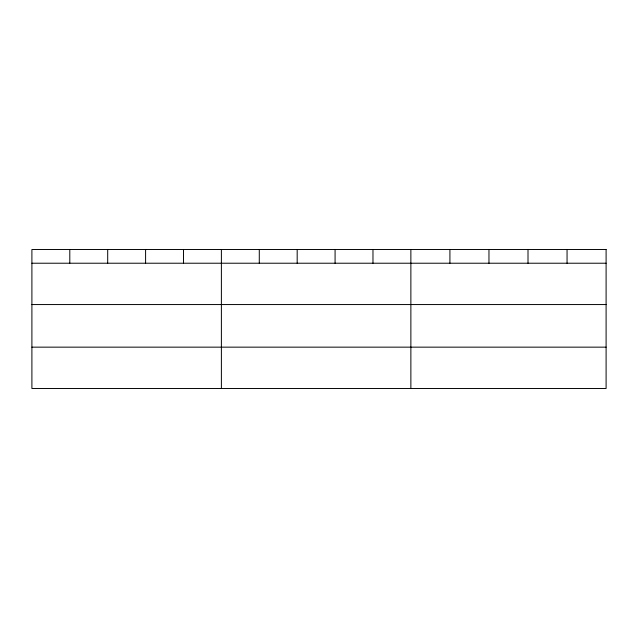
<?xml version="1.0" encoding="UTF-8"?>
<svg xmlns="http://www.w3.org/2000/svg" width="638" height="638" viewBox="0 0 638 638"><rect width="100%" height="100%" fill="white"/><g stroke="black" fill="none" stroke-linecap="round" stroke-linejoin="round"><path stroke-width="0.96" d="M31.9 263.223L606.1 263.223M31.9 304.557L606.1 304.557M31.9 347.152L606.1 347.152M567.054 249.514L567.054 263.223M528.009 249.514L528.009 263.223M488.963 249.514L488.963 263.223M449.918 249.514L449.918 263.223M410.872 249.514L410.872 388.486M372.975 249.514L372.975 263.223M335.078 249.514L335.078 263.223M297.18 249.514L297.18 263.223M259.283 249.514L259.283 263.223M221.386 249.514L221.386 388.486M183.489 249.514L183.489 263.223M145.592 249.514L145.592 263.223M107.694 249.514L107.694 263.223M69.797 249.514L69.797 263.223M606.1 249.514L31.9 249.514L31.9 388.486L606.1 388.486L606.1 249.514"/></g></svg>
